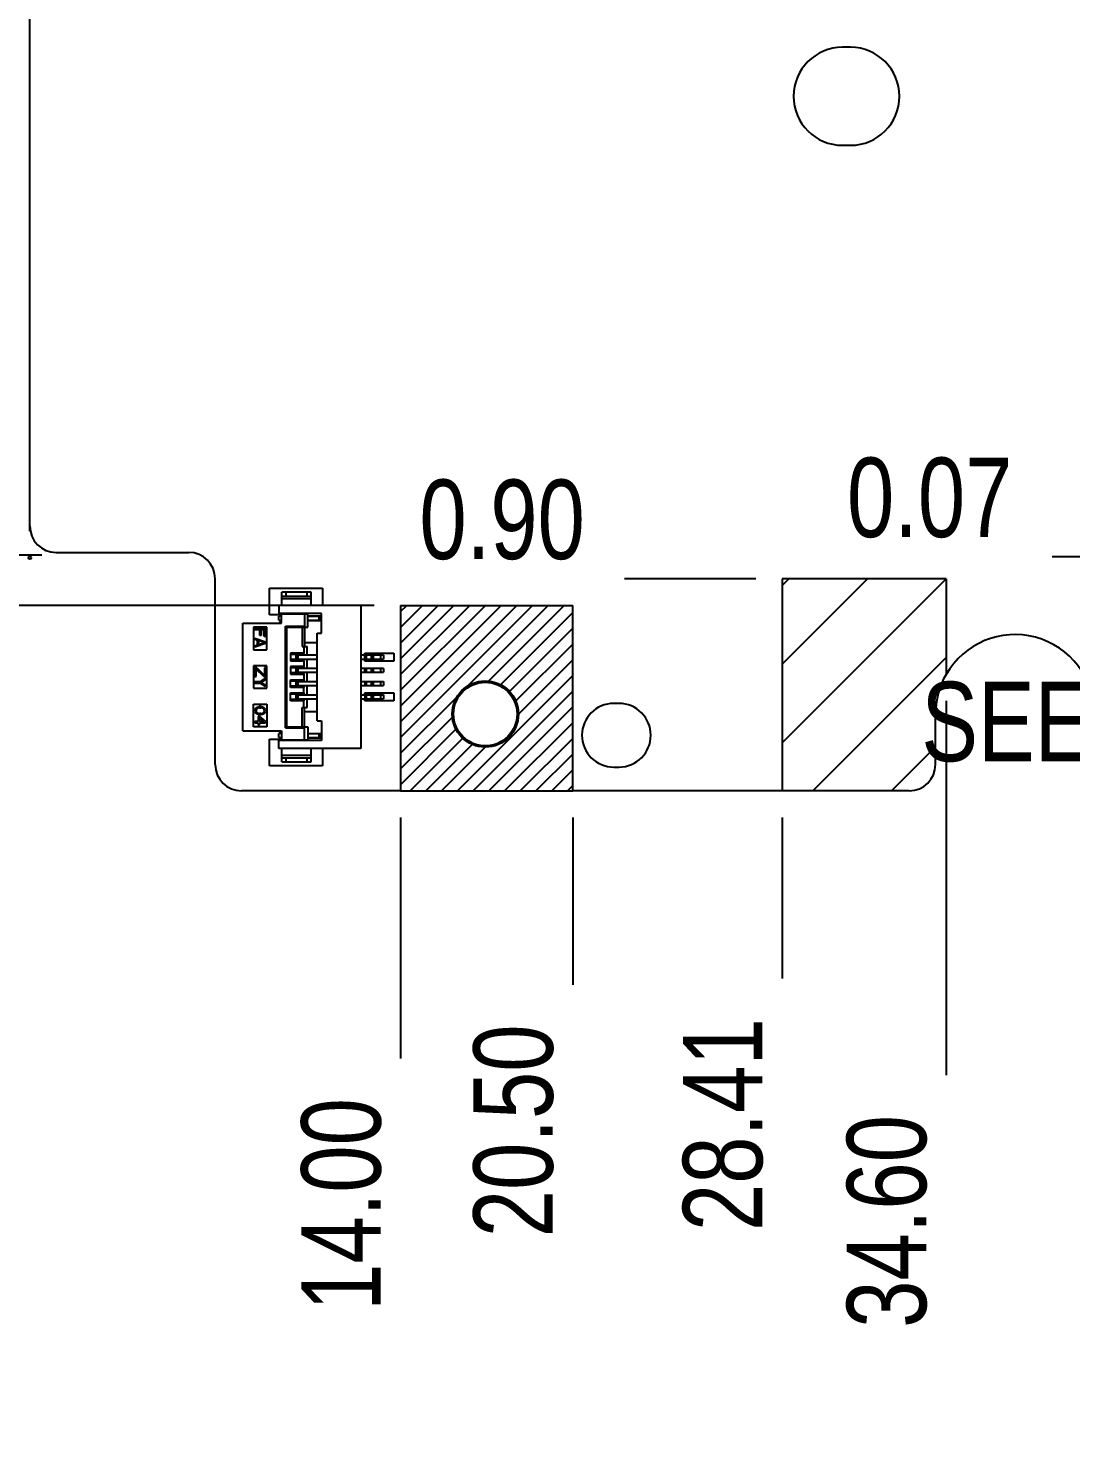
# Model space of a CAD drawing. Header units: millimetres. Extents: x 0 to 420, y 0 to 297.
# Drawn here: x 67.5 to 106.9, y 110.4 to 163.4 of the extents above; entities that cross this region are included whole.
import ezdxf

# ---------------------------------------------------------------- set-up
doc = ezdxf.new("R2010")
doc.units = ezdxf.units.MM
doc.header["$LTSCALE"] = 23.1
doc.layers.get('0').update_dxf_attribs({"linetype": 'CONTINUOUS'})
doc.layers.add('ASSEM_MEM', color=7, linetype='CONTINUOUS')
doc.layers.add('DETAIL', color=7, linetype='CONTINUOUS')
doc.styles.get("Standard").update_dxf_attribs({"font": 'txt', "width": 0.8})
doc.dimstyles.new('DIMSTYLE_3', dxfattribs={"dimtxt": 3, "dimasz": 2.1, "dimexe": 2, "dimexo": 1, "dimgap": 0.75, "dimtad": 0, "dimtih": 1, "dimtoh": 1, "dimzin": 0, "dimdsep": 46, "dimtxsty": 'STANDARD', "dimblk": '_FILLED', "dimblk1": '_FILLED', "dimblk2": '_FILLED', "dimcen": 0.09, "dimazin": 0, "dimtp": 0.01, "dimtm": 0.01, "dimtfac": 1, "dimtofl": 0, "dimtmove": 0, "dimatfit": 3, "dimldrblk": '_FILLED', "dimfxl": 1, "dimtolj": 1, "dimtzin": 0, "dimarcsym": 0})

# ---------------------------------------------------------------- blocks, each defined once
blk = doc.blocks.new('*D13')
at = {"color": 6, "linetype": 'CONTINUOUS'}
blk.add_line((68.034, 143.553), (62.005, 143.553), dxfattribs=at)
at = {"color": 6, "linetype": 'CONTINUOUS', "insert": (60.505, 147.303), "char_height": 3, "width": 9.6, "attachment_point": 3, "line_spacing_factor": 0.9}
blk.add_mtext('0.00', dxfattribs=at)
blk = doc.blocks.new('_FILLED')
at = {"color": 0, "linetype": 'BYBLOCK'}
blk.add_solid([(0, 0), (-1, 0.167), (-1, -0.167)], dxfattribs=at)
blk = doc.blocks.new('*D14')
at = {"color": 6, "linetype": 'CONTINUOUS'}
blk.add_line((110.549, 143.483), (106.183, 143.483), dxfattribs=at)
at = {"color": 6, "linetype": 'CONTINUOUS', "insert": (104.683, 147.233), "char_height": 3, "width": 9.6, "attachment_point": 3, "line_spacing_factor": 0.9}
blk.add_mtext('0.07', dxfattribs=at)
blk = doc.blocks.new('*D15')
at = {"color": 6, "linetype": 'CONTINUOUS'}
blk.add_line((104.079, 220.653), (61.995, 220.653), dxfattribs=at)
at = {"color": 6, "linetype": 'CONTINUOUS', "insert": (60.495, 224.403), "char_height": 3, "width": 12, "attachment_point": 3, "line_spacing_factor": 0.9}
blk.add_mtext('77.10', dxfattribs=at)
blk = doc.blocks.new('*D17')
at = {"color": 2, "linetype": 'CONTINUOUS'}
blk.add_line((105.079, 228.653), (105.079, 238.994), dxfattribs=at)
at = {"color": 2, "linetype": 'CONTINUOUS', "insert": (101.329, 240.494), "char_height": 3, "width": 12, "attachment_point": 1, "rotation": 90, "line_spacing_factor": 0.9}
blk.add_mtext('37.50', dxfattribs=at)
blk = doc.blocks.new('*D18')
at = {"color": 2, "linetype": 'CONTINUOUS'}
blk.add_line((67.579, 144.453), (67.579, 238.994), dxfattribs=at)
at = {"color": 2, "linetype": 'CONTINUOUS', "insert": (63.829, 240.494), "char_height": 3, "width": 9.6, "attachment_point": 1, "rotation": 90, "line_spacing_factor": 0.9}
blk.add_mtext('0.00', dxfattribs=at)
blk = doc.blocks.new('*D40')
at = {"color": 6, "linetype": 'CONTINUOUS'}
blk.add_line((80.579, 141.653), (48.842, 141.653), dxfattribs=at)
at = {"color": 6, "linetype": 'CONTINUOUS', "insert": (47.342, 145.403), "char_height": 3, "width": 9.6, "attachment_point": 3, "line_spacing_factor": 0.9}
blk.add_mtext('1.90', dxfattribs=at)
blk = doc.blocks.new('*D41')
at = {"color": 2, "linetype": 'CONTINUOUS'}
blk.add_line((81.579, 133.653), (81.579, 124.553), dxfattribs=at)
at = {"color": 2, "linetype": 'CONTINUOUS', "insert": (77.829, 123.053), "char_height": 3, "width": 12, "attachment_point": 3, "rotation": 90, "line_spacing_factor": 0.9}
blk.add_mtext('14.00', dxfattribs=at)
blk = doc.blocks.new('*D42')
at = {"color": 2, "linetype": 'CONTINUOUS'}
blk.add_line((88.079, 133.653), (88.079, 127.335), dxfattribs=at)
at = {"color": 2, "linetype": 'CONTINUOUS', "insert": (84.329, 125.835), "char_height": 3, "width": 12, "attachment_point": 3, "rotation": 90, "line_spacing_factor": 0.9}
blk.add_mtext('20.50', dxfattribs=at)
blk = doc.blocks.new('*D43')
at = {"color": 2, "linetype": 'CONTINUOUS'}
blk.add_line((166.879, 141.853), (166.879, 132.501), dxfattribs=at)
at = {"color": 2, "linetype": 'CONTINUOUS', "insert": (163.129, 131.001), "char_height": 3, "width": 12, "attachment_point": 3, "rotation": 90, "line_spacing_factor": 0.9}
blk.add_mtext('99.30', dxfattribs=at)
blk = doc.blocks.new('*D48')
at = {"color": 6, "linetype": 'CONTINUOUS'}
blk.add_line((94.99, 142.653), (90.038, 142.653), dxfattribs=at)
at = {"color": 6, "linetype": 'CONTINUOUS', "insert": (88.538, 146.403), "char_height": 3, "width": 9.6, "attachment_point": 3, "line_spacing_factor": 0.9}
blk.add_mtext('0.90', dxfattribs=at)
blk = doc.blocks.new('*D51')
at = {"color": 2, "linetype": 'CONTINUOUS'}
blk.add_line((95.99, 133.653), (95.99, 127.566), dxfattribs=at)
at = {"color": 2, "linetype": 'CONTINUOUS', "insert": (92.24, 126.066), "char_height": 3, "width": 12, "attachment_point": 3, "rotation": 90, "line_spacing_factor": 0.9}
blk.add_mtext('28.41', dxfattribs=at)
blk = doc.blocks.new('*D52')
at = {"color": 2, "linetype": 'CONTINUOUS'}
blk.add_line((102.179, 138.05), (102.179, 123.915), dxfattribs=at)
at = {"color": 2, "linetype": 'CONTINUOUS', "insert": (98.429, 122.415), "char_height": 3, "width": 12, "attachment_point": 3, "rotation": 90, "line_spacing_factor": 0.9}
blk.add_mtext('34.60', dxfattribs=at)
blk = doc.blocks.new('*D53')
at = {"color": 2, "linetype": 'CONTINUOUS'}
blk.add_line((148.379, 138.05), (148.379, 130.121), dxfattribs=at)
at = {"color": 2, "linetype": 'CONTINUOUS', "insert": (144.629, 128.621), "char_height": 3, "width": 12, "attachment_point": 3, "rotation": 90, "line_spacing_factor": 0.9}
blk.add_mtext('80.80', dxfattribs=at)
blk = doc.blocks.new('*D54')
at = {"color": 2, "linetype": 'CONTINUOUS'}
blk.add_line((157.312, 133.653), (157.312, 131.536), dxfattribs=at)
at = {"color": 2, "linetype": 'CONTINUOUS', "insert": (153.562, 130.036), "char_height": 3, "width": 12, "attachment_point": 3, "rotation": 90, "line_spacing_factor": 0.9}
blk.add_mtext('89.73', dxfattribs=at)

msp = doc.modelspace()

# ---------------------------------------------------------------- linework, layer by layer
at = {"layer": 'ASSEM_MEM', "color": 7, "linetype": 'CONTINUOUS'}
for p, q in [((67.579, 144.653), (67.579, 226.653)), ((98.569, 162.723), (98.269, 162.723)), ((98.269, 159.023), (98.569, 159.023)), ((68.579, 143.653), (73.579, 143.653)), ((74.579, 135.653), (74.579, 142.653)), ((77.099, 141.653), (77.099, 142.153)), ((78.199, 142.153), (77.099, 142.153)), ((78.199, 141.653), (78.199, 142.153)), ((76.979, 141.653), (76.979, 141.353)), ((80.079, 141.653), (76.979, 141.653)), ((77.099, 142.003), (78.199, 142.003)), ((80.079, 141.653), (80.079, 136.253)), ((77.079, 141.253), (76.979, 141.353)), ((78.599, 141.353), (76.979, 141.353)), ((76.979, 141.093), (76.979, 141.243)), ((77.079, 141.243), (76.979, 141.243)), ((76.979, 141.093), (77.079, 141.093)), ((76.979, 140.983), (77.079, 141.083)), ((77.079, 140.983), (77.079, 141.323)), ((78.079, 141.323), (77.079, 141.323)), ((77.951, 141.323), (77.951, 140.873)), ((78.079, 140.833), (78.079, 141.323)), ((78.079, 141.253), (78.599, 141.253)), ((78.599, 141.243), (78.079, 141.243)), ((78.079, 141.093), (78.599, 141.093)), ((78.079, 141.083), (78.599, 141.083)), ((78.199, 141.243), (78.199, 141.253)), ((78.429, 141.253), (78.429, 141.243)), ((78.429, 141.093), (78.429, 141.083)), ((78.599, 140.603), (78.599, 141.353)), ((75.629, 136.923), (75.629, 140.983)), ((75.629, 140.983), (77.079, 140.983)), ((76.029, 140.833), (76.029, 139.983)), ((76.529, 140.833), (76.029, 140.833)), ((76.079, 140.783), (76.079, 140.733)), ((76.079, 140.783), (76.479, 140.783)), ((76.267, 140.733), (76.079, 140.733)), ((76.267, 140.517), (76.267, 140.733)), ((76.318, 140.733), (76.318, 140.517)), ((76.428, 140.733), (76.318, 140.733)), ((76.428, 140.483), (76.428, 140.733)), ((76.479, 140.783), (76.479, 140.483)), ((76.529, 139.983), (76.529, 140.833)), ((77.279, 140.833), (77.239, 140.873)), ((77.239, 137.033), (77.239, 140.873)), ((77.239, 140.873), (77.951, 140.873)), ((77.279, 137.073), (77.279, 140.833)), ((77.279, 140.833), (78.079, 140.833)), ((77.861, 140.833), (77.861, 140.108)), ((77.949, 140.833), (77.949, 140.108)), ((77.951, 140.873), (77.991, 140.833)), ((78.429, 137.303), (78.429, 140.603)), ((78.429, 140.603), (78.599, 140.603)), ((76.079, 140.417), (76.479, 140.283)), ((76.079, 140.367), (76.079, 140.417)), ((76.181, 140.333), (76.079, 140.367)), ((76.479, 140.217), (76.079, 140.083)), ((76.079, 140.133), (76.181, 140.167)), ((76.079, 140.083), (76.079, 140.133)), ((76.181, 140.167), (76.181, 140.333)), ((76.445, 140.25), (76.216, 140.325)), ((76.216, 140.325), (76.216, 140.175)), ((76.216, 140.175), (76.445, 140.25)), ((76.318, 140.517), (76.267, 140.517)), ((76.479, 140.483), (76.428, 140.483)), ((76.479, 140.283), (76.479, 140.217)), ((77.861, 140.108), (78.055, 140.108)), ((77.93, 140.108), (77.93, 139.848)), ((77.949, 140.253), (78.429, 140.253)), ((78.055, 139.778), (78.055, 140.108)), ((76.029, 139.983), (76.529, 139.983)), ((77.429, 139.848), (77.429, 139.558)), ((77.93, 139.848), (77.429, 139.848)), ((77.944, 139.798), (77.429, 139.798)), ((77.944, 139.608), (77.429, 139.608)), ((77.429, 139.558), (77.93, 139.558)), ((77.636, 139.628), (77.636, 139.778)), ((78.429, 139.778), (77.636, 139.778)), ((77.636, 139.628), (78.429, 139.628)), ((77.944, 139.798), (77.93, 139.848)), ((77.93, 139.558), (77.944, 139.608)), ((77.93, 139.558), (77.93, 139.348)), ((77.944, 139.778), (77.944, 139.798)), ((77.944, 139.608), (77.944, 139.628)), ((78.055, 139.278), (78.055, 139.628)), ((80.929, 139.778), (80.079, 139.778)), ((80.079, 139.628), (80.929, 139.628)), ((80.229, 139.628), (80.229, 139.778)), ((80.279, 139.743), (80.244, 139.778)), ((80.244, 139.628), (80.279, 139.663)), ((80.279, 139.743), (80.279, 139.663)), ((80.929, 139.778), (80.929, 139.628)), ((76.029, 139.378), (76.029, 138.528)), ((76.529, 139.378), (76.029, 139.378)), ((76.079, 139.303), (76.079, 138.97)), ((76.147, 139.303), (76.079, 139.303)), ((76.079, 138.97), (76.13, 138.97)), ((76.42, 138.97), (76.13, 139.253)), ((76.13, 138.97), (76.13, 139.253)), ((76.147, 139.303), (76.437, 139.012)), ((76.42, 138.97), (76.479, 138.97)), ((76.437, 139.303), (76.437, 139.012)), ((76.479, 139.303), (76.437, 139.303)), ((76.479, 138.97), (76.479, 139.303)), ((76.529, 138.528), (76.529, 139.378)), ((77.429, 139.348), (77.429, 139.058)), ((77.93, 139.348), (77.429, 139.348)), ((77.944, 139.298), (77.429, 139.298)), ((77.944, 139.108), (77.429, 139.108)), ((77.429, 139.058), (77.93, 139.058)), ((77.636, 139.128), (77.636, 139.278)), ((78.429, 139.278), (77.636, 139.278)), ((77.636, 139.128), (78.429, 139.128)), ((77.944, 139.298), (77.93, 139.348)), ((77.93, 139.058), (77.944, 139.108)), ((77.93, 139.058), (77.93, 138.848)), ((77.944, 139.278), (77.944, 139.298)), ((77.944, 139.108), (77.944, 139.128)), ((78.055, 138.778), (78.055, 139.128)), ((80.929, 139.278), (80.079, 139.278)), ((80.079, 139.128), (80.929, 139.128)), ((80.229, 139.128), (80.229, 139.278)), ((80.279, 139.243), (80.244, 139.278)), ((80.244, 139.128), (80.279, 139.163)), ((80.279, 139.243), (80.279, 139.163)), ((80.929, 139.278), (80.929, 139.128)), ((76.029, 138.528), (76.529, 138.528)), ((76.079, 138.77), (76.079, 138.72)), ((76.284, 138.77), (76.079, 138.77)), ((76.079, 138.72), (76.284, 138.72)), ((76.284, 138.77), (76.479, 138.903)), ((76.479, 138.587), (76.284, 138.72)), ((76.479, 138.853), (76.318, 138.745)), ((76.318, 138.745), (76.479, 138.637)), ((76.479, 138.853), (76.479, 138.903)), ((76.479, 138.587), (76.479, 138.637)), ((77.429, 138.558), (77.429, 138.848)), ((77.429, 138.848), (77.93, 138.848)), ((77.944, 138.798), (77.429, 138.798)), ((77.944, 138.608), (77.429, 138.608)), ((77.93, 138.558), (77.429, 138.558)), ((77.636, 138.628), (77.636, 138.778)), ((77.636, 138.778), (78.429, 138.778)), ((77.636, 138.628), (78.429, 138.628)), ((77.93, 138.848), (77.944, 138.798)), ((77.944, 138.608), (77.93, 138.558)), ((77.93, 138.348), (77.93, 138.558)), ((77.944, 138.798), (77.944, 138.778)), ((77.944, 138.628), (77.944, 138.608)), ((78.055, 138.278), (78.055, 138.628)), ((80.079, 138.778), (80.929, 138.778)), ((80.079, 138.628), (80.929, 138.628)), ((80.229, 138.778), (80.229, 138.628)), ((80.244, 138.778), (80.279, 138.743)), ((80.279, 138.663), (80.244, 138.628)), ((80.279, 138.743), (80.279, 138.663)), ((80.929, 138.778), (80.929, 138.628)), ((76.029, 137.073), (76.029, 137.923)), ((76.029, 137.923), (76.529, 137.923)), ((76.529, 137.923), (76.529, 137.073)), ((77.429, 138.058), (77.429, 138.348)), ((77.429, 138.348), (77.93, 138.348)), ((77.944, 138.298), (77.429, 138.298)), ((77.944, 138.108), (77.429, 138.108)), ((77.93, 138.058), (77.429, 138.058)), ((77.636, 138.128), (77.636, 138.278)), ((77.636, 138.278), (78.429, 138.278)), ((77.636, 138.128), (78.429, 138.128)), ((77.93, 138.348), (77.944, 138.298)), ((77.944, 138.108), (77.93, 138.058)), ((77.93, 137.798), (77.93, 138.058)), ((77.944, 138.298), (77.944, 138.278)), ((77.944, 138.128), (77.944, 138.108)), ((78.055, 137.798), (78.055, 138.128)), ((80.079, 138.278), (80.929, 138.278)), ((80.079, 138.128), (80.929, 138.128)), ((80.229, 138.278), (80.229, 138.128)), ((80.244, 138.278), (80.279, 138.243)), ((80.279, 138.163), (80.244, 138.128)), ((80.279, 138.243), (80.279, 138.163)), ((80.929, 138.278), (80.929, 138.128)), ((89.829, 137.953), (89.629, 137.953)), ((76.079, 137.683), (76.088, 137.733)), ((76.088, 137.633), (76.079, 137.683)), ((76.088, 137.733), (76.113, 137.775)), ((76.113, 137.591), (76.088, 137.633)), ((76.113, 137.775), (76.139, 137.8)), ((76.139, 137.566), (76.113, 137.591)), ((76.13, 137.725), (76.122, 137.683)), ((76.122, 137.683), (76.13, 137.641)), ((76.147, 137.75), (76.13, 137.725)), ((76.13, 137.641), (76.147, 137.616)), ((76.139, 137.8), (76.173, 137.816)), ((76.173, 137.55), (76.139, 137.566)), ((76.198, 137.783), (76.147, 137.75)), ((76.147, 137.616), (76.198, 137.583)), ((76.173, 137.816), (76.198, 137.825)), ((76.198, 137.541), (76.173, 137.55)), ((76.198, 137.825), (76.241, 137.833)), ((76.25, 137.791), (76.198, 137.783)), ((76.198, 137.583), (76.25, 137.575)), ((76.241, 137.533), (76.198, 137.541)), ((76.198, 137.466), (76.198, 137.266)), ((76.25, 137.466), (76.198, 137.466)), ((76.318, 137.833), (76.241, 137.833)), ((76.241, 137.533), (76.318, 137.533)), ((76.25, 137.791), (76.309, 137.791)), ((76.309, 137.575), (76.25, 137.575)), ((76.25, 137.466), (76.479, 137.266)), ((76.411, 137.266), (76.25, 137.408)), ((76.25, 137.266), (76.25, 137.408)), ((76.36, 137.783), (76.309, 137.791)), ((76.309, 137.575), (76.36, 137.583)), ((76.318, 137.833), (76.36, 137.825)), ((76.36, 137.541), (76.318, 137.533)), ((76.36, 137.825), (76.386, 137.816)), ((76.411, 137.75), (76.36, 137.783)), ((76.36, 137.583), (76.411, 137.616)), ((76.386, 137.55), (76.36, 137.541)), ((76.386, 137.816), (76.42, 137.8)), ((76.42, 137.566), (76.386, 137.55)), ((76.428, 137.725), (76.411, 137.75)), ((76.411, 137.616), (76.428, 137.641)), ((76.42, 137.8), (76.445, 137.775)), ((76.445, 137.591), (76.42, 137.566)), ((76.437, 137.683), (76.428, 137.725)), ((76.428, 137.641), (76.437, 137.683)), ((76.445, 137.775), (76.471, 137.733)), ((76.471, 137.633), (76.445, 137.591)), ((76.471, 137.733), (76.479, 137.683)), ((76.479, 137.683), (76.471, 137.633)), ((77.861, 137.073), (77.861, 137.798)), ((77.861, 137.798), (78.055, 137.798)), ((77.949, 137.073), (77.949, 137.798)), ((77.949, 137.653), (78.429, 137.653)), ((75.629, 136.923), (77.079, 136.923)), ((76.529, 137.073), (76.029, 137.073)), ((76.079, 137.266), (76.079, 137.216)), ((76.198, 137.266), (76.079, 137.266)), ((76.079, 137.216), (76.198, 137.216)), ((76.198, 137.216), (76.198, 137.133)), ((76.198, 137.133), (76.25, 137.133)), ((76.411, 137.266), (76.25, 137.266)), ((76.25, 137.133), (76.25, 137.216)), ((76.25, 137.216), (76.479, 137.216)), ((76.479, 137.216), (76.479, 137.266)), ((77.079, 136.823), (76.979, 136.923)), ((77.079, 136.923), (77.079, 136.583)), ((77.279, 137.073), (77.239, 137.033)), ((77.239, 137.033), (77.951, 137.033)), ((77.279, 137.073), (78.079, 137.073)), ((77.951, 137.033), (77.991, 137.073)), ((77.951, 136.583), (77.951, 137.033)), ((78.079, 137.073), (78.079, 136.583)), ((78.429, 137.303), (78.599, 137.303)), ((78.599, 137.303), (78.599, 136.553)), ((76.979, 136.663), (76.979, 136.813)), ((77.079, 136.813), (76.979, 136.813)), ((76.979, 136.663), (77.079, 136.663)), ((76.979, 136.553), (77.079, 136.653)), ((76.979, 136.253), (76.979, 136.553)), ((78.599, 136.553), (76.979, 136.553)), ((77.079, 136.583), (78.079, 136.583)), ((78.079, 136.823), (78.599, 136.823)), ((78.079, 136.813), (78.599, 136.813)), ((78.079, 136.663), (78.599, 136.663)), ((78.079, 136.653), (78.599, 136.653)), ((78.199, 136.653), (78.199, 136.663)), ((78.429, 136.813), (78.429, 136.823)), ((78.429, 136.653), (78.429, 136.663)), ((80.079, 136.253), (76.979, 136.253)), ((77.099, 135.753), (77.099, 136.253)), ((77.099, 135.903), (78.199, 135.903)), ((78.199, 135.753), (78.199, 136.253)), ((77.099, 135.753), (78.199, 135.753)), ((89.629, 135.553), (89.829, 135.553)), ((81.579, 134.653), (75.579, 134.653)), ((95.99, 134.653), (88.079, 134.653))]:
    msp.add_line(p, q, dxfattribs=at)
at = {"layer": 'ASSEM_MEM', "color": 7, "linetype": 'CONTINUOUS', "true_color": 0x00beeb}
for p, q in [((76.629, 141.303), (76.629, 142.303)), ((76.629, 142.303), (78.629, 142.303)), ((78.629, 142.303), (78.629, 141.653)), ((77.029, 141.303), (76.629, 141.303)), ((80.229, 139.853), (81.329, 139.853)), ((80.229, 139.778), (80.229, 139.853)), ((80.229, 139.553), (80.229, 139.628)), ((81.329, 139.553), (80.229, 139.553)), ((81.329, 139.853), (81.329, 139.553)), ((80.229, 138.353), (81.329, 138.353)), ((80.229, 138.278), (80.229, 138.353)), ((80.229, 138.053), (80.229, 138.128)), ((81.329, 138.053), (80.229, 138.053)), ((81.329, 138.353), (81.329, 138.053)), ((76.629, 135.603), (76.629, 136.603)), ((76.629, 136.603), (77.029, 136.603)), ((78.629, 136.253), (78.629, 135.603)), ((78.629, 135.603), (76.629, 135.603))]:
    msp.add_line(p, q, dxfattribs=at)
at = {"layer": 'ASSEM_MEM', "color": 9, "linetype": 'CONTINUOUS'}
for p, q in [((77.249, 142.153), (77.249, 142.003)), ((78.049, 142.003), (78.049, 142.153)), ((78.199, 141.903), (77.099, 141.903)), ((78.502, 141.093), (78.502, 141.243)), ((78.536, 141.243), (78.536, 141.093)), ((77.696, 139.778), (77.696, 139.628)), ((80.253, 139.778), (80.253, 139.77)), ((80.253, 139.637), (80.253, 139.628)), ((80.483, 139.628), (80.483, 139.778)), ((80.539, 139.778), (80.539, 139.628)), ((80.829, 139.628), (80.829, 139.778)), ((77.696, 139.278), (77.696, 139.128)), ((80.253, 139.278), (80.253, 139.27)), ((80.253, 139.137), (80.253, 139.128)), ((80.483, 139.128), (80.483, 139.278)), ((80.539, 139.278), (80.539, 139.128)), ((80.829, 139.128), (80.829, 139.278)), ((77.696, 138.778), (77.696, 138.628)), ((80.253, 138.778), (80.253, 138.77)), ((80.253, 138.637), (80.253, 138.628)), ((80.483, 138.628), (80.483, 138.778)), ((80.539, 138.778), (80.539, 138.628)), ((80.829, 138.628), (80.829, 138.778)), ((77.696, 138.278), (77.696, 138.128)), ((80.253, 138.278), (80.253, 138.27)), ((80.253, 138.137), (80.253, 138.128)), ((80.483, 138.128), (80.483, 138.278)), ((80.539, 138.278), (80.539, 138.128)), ((80.829, 138.128), (80.829, 138.278)), ((78.502, 136.663), (78.502, 136.813)), ((78.536, 136.813), (78.536, 136.663)), ((77.099, 136.003), (78.199, 136.003)), ((77.249, 135.903), (77.249, 135.753)), ((78.049, 135.753), (78.049, 135.903))]:
    msp.add_line(p, q, dxfattribs=at)
at = {"layer": 'ASSEM_MEM', "color": 4, "linetype": 'CONTINUOUS'}
for p, q in [((102.179, 142.653), (95.99, 142.653)), ((95.99, 142.653), (95.99, 134.653)), ((102.179, 142.653), (102.179, 139.05)), ((81.579, 141.653), (81.579, 134.653)), ((81.579, 141.653), (88.079, 141.653)), ((88.079, 134.653), (88.079, 141.653)), ((101.779, 135.653), (101.779, 137.553)), ((81.579, 134.653), (88.079, 134.653)), ((100.779, 134.653), (95.99, 134.653))]:
    msp.add_line(p, q, dxfattribs=at)
at = {"layer": 'ASSEM_MEM', "color": 2, "linetype": 'CONTINUOUS'}
for p, q in [((95.99, 142.404), (96.24, 142.653)), ((95.99, 139.434), (99.209, 142.653)), ((95.99, 136.464), (102.179, 142.653)), ((81.579, 141.419), (81.814, 141.653)), ((81.579, 140.825), (82.408, 141.653)), ((81.579, 140.231), (83.002, 141.653)), ((81.579, 139.637), (83.596, 141.653)), ((81.579, 139.043), (84.19, 141.653)), ((81.579, 138.449), (84.784, 141.653)), ((81.579, 137.855), (85.378, 141.653)), ((81.579, 137.261), (85.972, 141.653)), ((81.579, 136.667), (86.566, 141.653)), ((84.124, 138.618), (87.159, 141.653)), ((84.898, 138.798), (87.753, 141.653)), ((85.356, 138.662), (88.079, 141.385)), ((85.694, 138.406), (88.079, 140.791)), ((85.928, 138.046), (88.079, 140.197)), ((86.029, 137.553), (88.079, 139.603)), ((97.149, 134.653), (102.179, 139.683)), ((83.723, 134.653), (88.079, 139.009)), ((84.779, 138.753), (84.816, 138.79)), ((85.269, 138.649), (85.294, 138.674)), ((85.622, 138.408), (85.646, 138.432)), ((81.579, 136.073), (83.715, 138.209)), ((84.317, 134.653), (88.079, 138.415)), ((85.867, 138.059), (85.894, 138.086)), ((81.579, 135.479), (83.535, 137.435)), ((83.541, 137.515), (83.579, 137.553)), ((84.911, 134.653), (88.079, 137.821)), ((85.979, 137.577), (86.019, 137.617)), ((81.579, 134.885), (83.67, 136.976)), ((83.648, 137.028), (83.684, 137.064)), ((85.505, 134.653), (88.079, 137.227)), ((81.941, 134.653), (83.927, 136.639)), ((82.535, 134.653), (84.287, 136.404)), ((83.129, 134.653), (84.779, 136.303)), ((83.89, 136.676), (83.925, 136.711)), ((84.244, 136.436), (84.273, 136.465)), ((84.719, 136.317), (84.755, 136.353)), ((86.099, 134.653), (88.079, 136.633)), ((100.119, 134.653), (101.779, 136.314)), ((86.693, 134.653), (88.079, 136.039)), ((87.287, 134.653), (88.079, 135.445)), ((87.881, 134.653), (88.079, 134.851))]:
    msp.add_line(p, q, dxfattribs=at)
at = {"layer": 'ASSEM_MEM', "color": 4, "linetype": 'CONTINUOUS'}
for centre, radius in [((67.579, 143.453), 0.05), ((84.779, 137.553), 1.25), ((84.779, 137.553), 1.2)]:
    msp.add_circle(centre, radius, dxfattribs=at)
at = {"layer": 'ASSEM_MEM', "color": 7, "linetype": 'CONTINUOUS'}
for centre, radius, start, end in [((98.269, 160.873), 1.85, 90, 270), ((98.569, 160.873), 1.85, 270, 90), ((68.579, 144.653), 1, 180, 270), ((73.579, 142.653), 1, 0, 90), ((104.779, 137.553), 3, 0, 150.0736), ((89.629, 136.753), 1.2, 90, 270), ((89.829, 136.753), 1.2, 270, 90), ((75.579, 135.653), 1, 180, 270)]:
    msp.add_arc(centre, radius, start, end, dxfattribs=at)
at = {"layer": 'ASSEM_MEM', "color": 4, "linetype": 'CONTINUOUS'}
for centre, radius, start, end in [((104.779, 137.553), 3, 150.0736, 180), ((100.779, 135.653), 1, 270, 360)]:
    msp.add_arc(centre, radius, start, end, dxfattribs=at)

# ---------------------------------------------------------------- texts
at = {"layer": 'DETAIL', "color": 2, "linetype": 'CONTINUOUS', "insert": (122.826, 138.77), "char_height": 3, "width": 28.8, "attachment_point": 3, "line_spacing_factor": 0.9}
msp.add_mtext('SEE DETAIL A', dxfattribs=at)

# ---------------------------------------------------------------- dimensions: what is measured, and where the dimension line sits
at = {"color": 2, "linetype": 'CONTINUOUS'}
for feature_location, offset, origin, picture, middle in [((105.079, 228.653), (0, 10.341), (67.579, 143.453), '*D17', (102.829, 246.494)), ((67.579332042, 144.453241036), (0, 94.541026728), (67.579332042, 143.453241036), '*D18', (65.329328566, 245.294270743)), ((166.879, 141.853), (0, -9.352), (67.579, 149.053), '*D43', (164.629, 125.001)), ((95.99, 133.653), (0, -6.087), (67.579, 142.653), '*D51', (93.74, 119.766)), ((102.179, 138.05), (0, -14.134), (67.579, 142.653), '*D52', (99.929, 116.415)), ((148.379, 138.05), (0, -7.928), (67.579, 142.653), '*D53', (146.129, 122.546)), ((81.579, 133.653), (0, -9.101), (67.579, 141.653), '*D41', (79.329, 117.353)), ((88.079, 133.653), (0, -6.319), (67.579, 141.653), '*D42', (85.829, 119.835)), ((157.312, 133.653), (0, -2.117), (67.579, 135.875), '*D54', (155.062, 124.036))]:
    dim = msp.add_ordinate_dim(feature_location=feature_location, offset=offset, dtype=1, origin=origin, dimstyle='DIMSTYLE_3', override={"dimtad": 1, "dimtih": 0, "dimtoh": 0}, dxfattribs=at)
    dim.commit()
    dim.dimension.update_dxf_attribs({"geometry": picture, "text_midpoint": middle})
at = {"color": 6, "linetype": 'CONTINUOUS'}
for feature_location, offset, origin, picture, middle in [((104.079, 220.653), (-42.085, 0), (105.079, 143.553), '*D15', (54.495, 222.903)), ((68.034367012, 143.553241036), (-6.029566082, 0), (68.614455201, 143.553241036), '*D13', (55.70480072, 145.803241882)), ((110.549, 143.483), (-4.367, 0), (111.549, 143.553), '*D14', (99.883, 145.733)), ((94.99, 142.653), (-4.953, 0), (95.99, 143.553), '*D48', (83.738, 144.903)), ((80.579, 141.653), (-31.737, 0), (81.579, 143.553), '*D40', (42.842, 143.903))]:
    dim = msp.add_ordinate_dim(feature_location=feature_location, offset=offset, dtype=0, origin=origin, dimstyle='DIMSTYLE_3', override={"dimtad": 1, "dimtih": 0, "dimtoh": 0}, dxfattribs=at)
    dim.commit()
    dim.dimension.update_dxf_attribs({"geometry": picture, "text_midpoint": middle})

doc.saveas('drawing.dxf')
